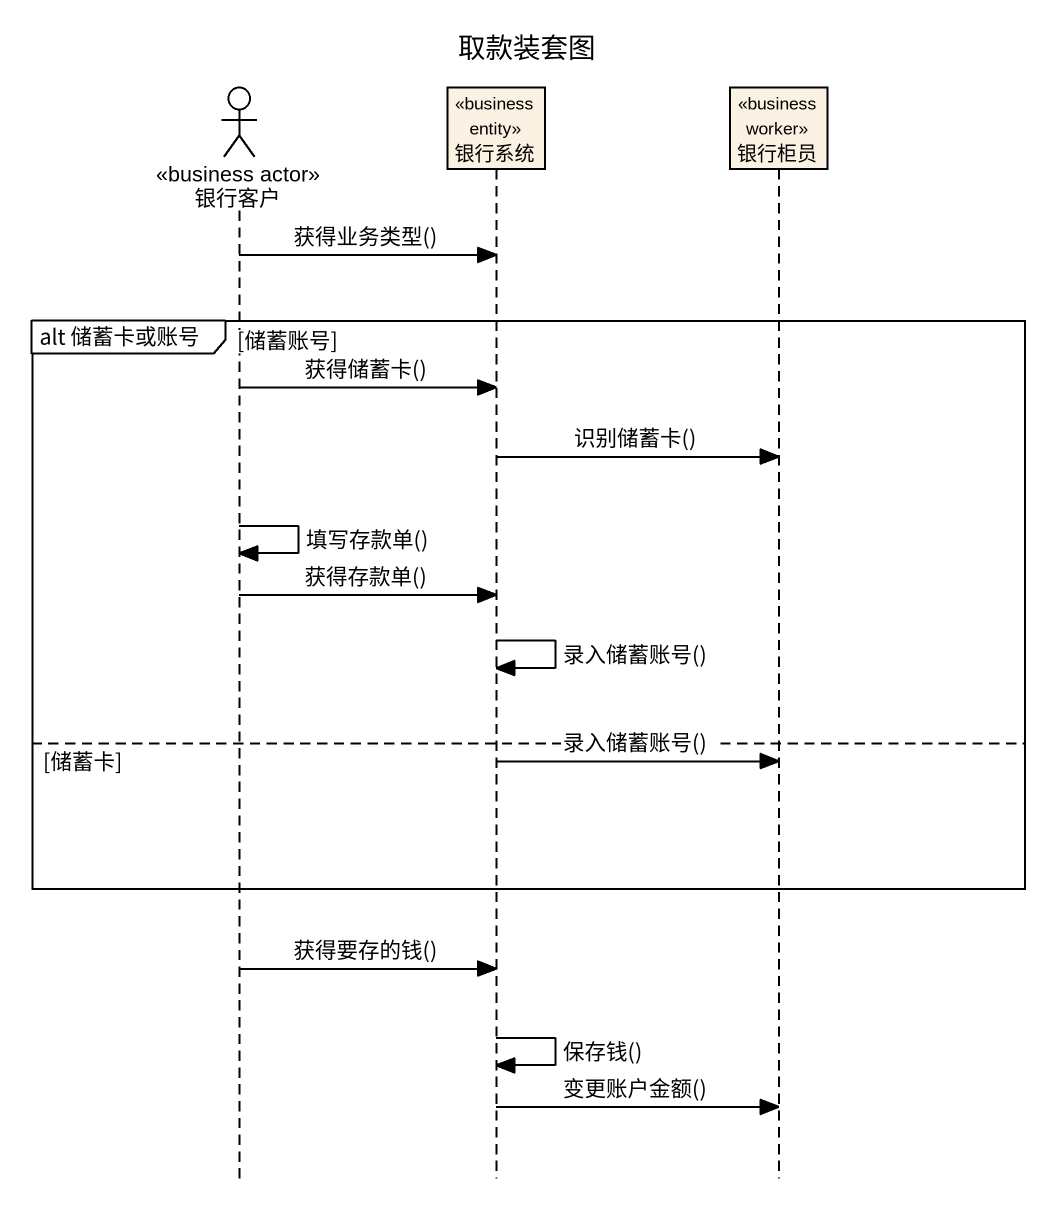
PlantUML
@startuml
title 取款装套图
hide footbox
actor 银行客户 <<business actor>>
participant 银行系统 <<business entity>>
participant 银行柜员 <<business worker>>

银行客户 -> 银行系统 : 获得业务类型()
group alt 储蓄卡或账号 [储蓄账号]
  银行客户 -> 银行系统 : 获得储蓄卡()
  银行系统 -> 银行柜员 : 识别储蓄卡()
  银行客户 -> 银行客户 : 填写存款单()
  银行客户 -> 银行系统 : 获得存款单()
  银行系统 -> 银行系统 : 录入储蓄账号()
else 储蓄卡
  银行系统 -> 银行柜员 : 录入储蓄账号()
end
银行客户 -> 银行系统 : 获得要存的钱()
银行系统 -> 银行系统 : 保存钱()
银行系统 -> 银行柜员 : 变更账户金额()
@enduml
